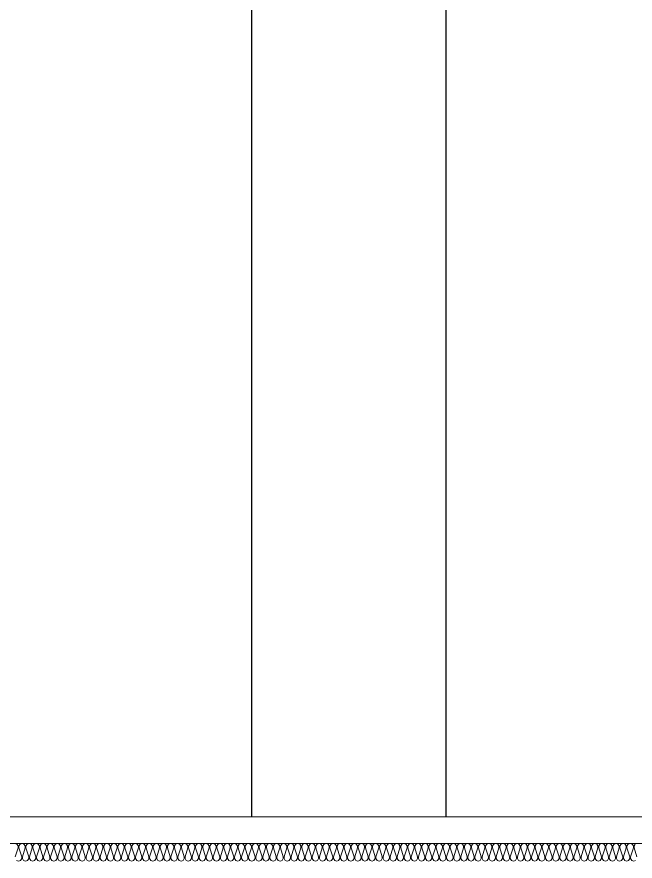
# Model space of a CAD drawing. Header units: millimetres. Extents: x 0 to 420000, y 0 to 297000.
# Drawn here: x 284133 to 287630, y 44200 to 48975 of the extents above; entities that cross this region are included whole.
import ezdxf

# ---------------------------------------------------------------- set-up
doc = ezdxf.new("R2010")
doc.units = ezdxf.units.MM
doc.linetypes.add('CEN', pattern=[62, 60, -1, 0, -1])
for name, color, linetype, lineweight in [('A-AXIS-LINE', 1, 'CEN', 15), ('A-ELEV-LIN2', 7, 'Continuous', 25), ('A-XXXX-FIN2', 6, 'Continuous', 20), ('A-XXXX-INSL2', 8, 'Continuous', 18)]:
    doc.layers.add(name, color=color, linetype=linetype, lineweight=lineweight)

# ---------------------------------------------------------------- blocks, each defined once
blk = doc.blocks.new('axis(211208)')
at = {"layer": 'A-AXIS-LINE', "ltscale": 1000}
blk.add_line((4631788.1, -421118.7), (4955413.1, -421118.7), dxfattribs=at)
blk = doc.blocks.new('3층')
at = {"layer": 'A-ELEV-LIN2'}
for p, q in [((4855773.8, -411118.7), (4855773.8, -402618.7)), ((4856873.8, -411118.7), (4856873.8, -402618.7))]:
    blk.add_line(p, q, dxfattribs=at)
blk = doc.blocks.new('냉동층(220321)')
at = {"layer": 'A-XXXX-FIN2'}
blk.add_line((4878673.7, -401118.7), (4801923.8, -401118.7), dxfattribs=at)
at = {"layer": 'A-XXXX-INSL2'}
blk.add_line((4878773.7, -401268.7), (4802023.8, -401268.7), dxfattribs=at)
for points in [[(4857942.7, -401272.7), (4857935.7, -401282.7), (4857935.7, -401293.7), (4857951.7, -401343.7)], [(4857944.7, -401364.7), (4857933.7, -401368.7), (4857922.7, -401364.7), (4857915.7, -401354.7), (4857915.7, -401343.7), (4857931.7, -401293.7), (4857931.7, -401282.7), (4857924.7, -401272.7), (4857913.7, -401268.7), (4857902.7, -401272.7), (4857895.7, -401282.7), (4857895.7, -401293.7), (4857911.7, -401343.7), (4857911.7, -401354.7), (4857904.7, -401364.7), (4857893.7, -401368.7), (4857882.7, -401364.7), (4857875.7, -401354.7), (4857875.7, -401343.7), (4857891.7, -401293.7), (4857891.7, -401282.7), (4857884.7, -401272.7), (4857873.7, -401268.7), (4857862.7, -401272.7), (4857855.7, -401282.7), (4857855.7, -401293.7), (4857871.7, -401343.7), (4857871.7, -401354.7), (4857864.7, -401364.7), (4857853.7, -401368.7), (4857842.7, -401364.7), (4857835.7, -401354.7), (4857835.7, -401343.7), (4857851.7, -401293.7), (4857851.7, -401282.7), (4857844.7, -401272.7), (4857833.7, -401268.7), (4857822.7, -401272.7), (4857815.7, -401282.7), (4857815.7, -401293.7), (4857831.7, -401343.7), (4857831.7, -401354.7), (4857824.7, -401364.7), (4857813.7, -401368.7), (4857802.7, -401364.7), (4857795.7, -401354.7), (4857795.7, -401343.7), (4857811.7, -401293.7), (4857811.7, -401282.7), (4857804.7, -401272.7), (4857793.7, -401268.7), (4857782.7, -401272.7), (4857775.7, -401282.7), (4857775.7, -401293.7), (4857791.7, -401343.7), (4857791.7, -401354.7), (4857784.7, -401364.7), (4857773.7, -401368.7), (4857762.7, -401364.7), (4857755.7, -401354.7), (4857755.7, -401343.7), (4857771.7, -401293.7), (4857771.7, -401282.7), (4857764.7, -401272.7), (4857753.7, -401268.7), (4857742.7, -401272.7), (4857735.7, -401282.7), (4857735.7, -401293.7), (4857751.7, -401343.7), (4857751.7, -401354.7), (4857744.7, -401364.7), (4857733.7, -401368.7), (4857722.7, -401364.7), (4857715.7, -401354.7), (4857715.7, -401343.7), (4857731.7, -401293.7), (4857731.7, -401282.7), (4857724.7, -401272.7), (4857713.7, -401268.7), (4857702.7, -401272.7), (4857695.7, -401282.7), (4857695.7, -401293.7), (4857711.7, -401343.7), (4857711.7, -401354.7), (4857704.7, -401364.7), (4857693.7, -401368.7), (4857682.7, -401364.7), (4857675.7, -401354.7), (4857675.7, -401343.7), (4857691.7, -401293.7), (4857691.7, -401282.7), (4857684.7, -401272.7), (4857673.7, -401268.7), (4857662.7, -401272.7), (4857655.7, -401282.7), (4857655.7, -401293.7), (4857671.7, -401343.7), (4857671.7, -401354.7), (4857664.7, -401364.7), (4857653.7, -401368.7), (4857642.7, -401364.7), (4857635.7, -401354.7), (4857635.7, -401343.7), (4857651.7, -401293.7), (4857651.7, -401282.7), (4857644.7, -401272.7), (4857633.7, -401268.7), (4857622.7, -401272.7), (4857615.7, -401282.7), (4857615.7, -401293.7), (4857631.7, -401343.7), (4857631.7, -401354.7), (4857624.7, -401364.7), (4857613.7, -401368.7), (4857602.7, -401364.7), (4857595.7, -401354.7), (4857595.7, -401343.7), (4857611.7, -401293.7), (4857611.7, -401282.7), (4857604.7, -401272.7), (4857593.7, -401268.7), (4857582.7, -401272.7), (4857575.7, -401282.7), (4857575.7, -401293.7), (4857591.7, -401343.7), (4857591.7, -401354.7), (4857584.7, -401364.7), (4857573.7, -401368.7), (4857562.7, -401364.7), (4857555.7, -401354.7), (4857555.7, -401343.7), (4857571.7, -401293.7), (4857571.7, -401282.7), (4857564.7, -401272.7), (4857553.7, -401268.7), (4857542.7, -401272.7), (4857535.7, -401282.7), (4857535.7, -401293.7), (4857551.7, -401343.7), (4857551.7, -401354.7), (4857544.7, -401364.7), (4857533.7, -401368.7), (4857522.7, -401364.7), (4857515.7, -401354.7), (4857515.7, -401343.7), (4857531.7, -401293.7), (4857531.7, -401282.7), (4857524.7, -401272.7), (4857513.7, -401268.7), (4857502.7, -401272.7), (4857495.7, -401282.7), (4857495.7, -401293.7), (4857511.7, -401343.7), (4857511.7, -401354.7), (4857504.7, -401364.7), (4857493.7, -401368.7), (4857482.7, -401364.7), (4857475.7, -401354.7), (4857475.7, -401343.7), (4857491.7, -401293.7), (4857491.7, -401282.7), (4857484.7, -401272.7), (4857473.7, -401268.7), (4857462.7, -401272.7), (4857455.7, -401282.7), (4857455.7, -401293.7), (4857471.7, -401343.7), (4857471.7, -401354.7), (4857464.7, -401364.7), (4857453.7, -401368.7), (4857442.7, -401364.7), (4857435.7, -401354.7), (4857435.7, -401343.7), (4857451.7, -401293.7), (4857451.7, -401282.7), (4857444.7, -401272.7), (4857433.7, -401268.7), (4857422.7, -401272.7), (4857415.7, -401282.7), (4857415.7, -401293.7), (4857431.7, -401343.7), (4857431.7, -401354.7), (4857424.7, -401364.7), (4857413.7, -401368.7), (4857402.7, -401364.7), (4857395.7, -401354.7), (4857395.7, -401343.7), (4857411.7, -401293.7), (4857411.7, -401282.7), (4857404.7, -401272.7), (4857393.7, -401268.7), (4857382.7, -401272.7), (4857375.7, -401282.7), (4857375.7, -401293.7), (4857391.7, -401343.7), (4857391.7, -401354.7), (4857384.7, -401364.7), (4857373.7, -401368.7), (4857362.7, -401364.7), (4857355.7, -401354.7), (4857355.7, -401343.7), (4857371.7, -401293.7), (4857371.7, -401282.7), (4857364.7, -401272.7), (4857353.7, -401268.7), (4857342.7, -401272.7), (4857335.7, -401282.7), (4857335.7, -401293.7), (4857351.7, -401343.7), (4857351.7, -401354.7), (4857344.7, -401364.7), (4857333.7, -401368.7), (4857322.7, -401364.7), (4857315.7, -401354.7), (4857315.7, -401343.7), (4857331.7, -401293.7), (4857331.7, -401282.7), (4857324.7, -401272.7), (4857313.7, -401268.7), (4857302.7, -401272.7), (4857295.7, -401282.7), (4857295.7, -401293.7), (4857311.7, -401343.7), (4857311.7, -401354.7), (4857304.7, -401364.7), (4857293.7, -401368.7), (4857282.7, -401364.7), (4857275.7, -401354.7), (4857275.7, -401343.7), (4857291.7, -401293.7), (4857291.7, -401282.7), (4857284.7, -401272.7), (4857273.7, -401268.7), (4857262.7, -401272.7), (4857255.7, -401282.7), (4857255.7, -401293.7), (4857271.7, -401343.7), (4857271.7, -401354.7), (4857264.7, -401364.7), (4857253.7, -401368.7), (4857242.7, -401364.7), (4857235.7, -401354.7), (4857235.7, -401343.7), (4857251.7, -401293.7), (4857251.7, -401282.7), (4857244.7, -401272.7), (4857233.7, -401268.7), (4857222.7, -401272.7), (4857215.7, -401282.7), (4857215.7, -401293.7), (4857231.7, -401343.7), (4857231.7, -401354.7), (4857224.7, -401364.7), (4857213.7, -401368.7), (4857202.7, -401364.7), (4857195.7, -401354.7), (4857195.7, -401343.7), (4857211.7, -401293.7), (4857211.7, -401282.7), (4857204.7, -401272.7), (4857193.7, -401268.7), (4857182.7, -401272.7), (4857175.7, -401282.7), (4857175.7, -401293.7), (4857191.7, -401343.7), (4857191.7, -401354.7), (4857184.7, -401364.7), (4857173.7, -401368.7), (4857162.7, -401364.7), (4857155.7, -401354.7), (4857155.7, -401343.7), (4857171.7, -401293.7), (4857171.7, -401282.7), (4857164.7, -401272.7), (4857153.7, -401268.7), (4857142.7, -401272.7), (4857135.7, -401282.7), (4857135.7, -401293.7), (4857151.7, -401343.7), (4857151.7, -401354.7), (4857144.7, -401364.7), (4857133.7, -401368.7), (4857122.7, -401364.7), (4857115.7, -401354.7), (4857115.7, -401343.7), (4857131.7, -401293.7), (4857131.7, -401282.7), (4857124.7, -401272.7), (4857113.7, -401268.7), (4857102.7, -401272.7), (4857095.7, -401282.7), (4857095.7, -401293.7), (4857111.7, -401343.7), (4857111.7, -401354.7), (4857104.7, -401364.7), (4857093.7, -401368.7), (4857082.7, -401364.7), (4857075.7, -401354.7), (4857075.7, -401343.7), (4857091.7, -401293.7), (4857091.7, -401282.7), (4857084.7, -401272.7), (4857073.7, -401268.7), (4857062.7, -401272.7), (4857055.7, -401282.7), (4857055.7, -401293.7), (4857071.7, -401343.7), (4857071.7, -401354.7), (4857064.7, -401364.7), (4857053.7, -401368.7), (4857042.7, -401364.7), (4857035.7, -401354.7), (4857035.7, -401343.7), (4857051.7, -401293.7), (4857051.7, -401282.7), (4857044.7, -401272.7), (4857033.7, -401268.7), (4857022.7, -401272.7), (4857015.7, -401282.7), (4857015.7, -401293.7), (4857031.7, -401343.7), (4857031.7, -401354.7), (4857024.7, -401364.7), (4857013.7, -401368.7), (4857002.7, -401364.7), (4856995.7, -401354.7), (4856995.7, -401343.7), (4857011.7, -401293.7), (4857011.7, -401282.7), (4857004.7, -401272.7), (4856993.7, -401268.7), (4856982.7, -401272.7), (4856975.7, -401282.7), (4856975.7, -401293.7), (4856991.7, -401343.7), (4856991.7, -401354.7), (4856984.7, -401364.7), (4856973.7, -401368.7), (4856962.7, -401364.7), (4856955.7, -401354.7), (4856955.7, -401343.7), (4856971.7, -401293.7), (4856971.7, -401282.7), (4856964.7, -401272.7), (4856953.7, -401268.7), (4856942.7, -401272.7), (4856935.7, -401282.7), (4856935.7, -401293.7), (4856951.7, -401343.7), (4856951.7, -401354.7), (4856944.7, -401364.7), (4856933.7, -401368.7), (4856922.7, -401364.7), (4856915.7, -401354.7), (4856915.7, -401343.7), (4856931.7, -401293.7), (4856931.7, -401282.7), (4856924.7, -401272.7), (4856913.7, -401268.7), (4856902.7, -401272.7), (4856895.7, -401282.7), (4856895.7, -401293.7), (4856911.7, -401343.7), (4856911.7, -401354.7), (4856904.7, -401364.7), (4856893.7, -401368.7), (4856882.7, -401364.7), (4856875.7, -401354.7), (4856875.7, -401343.7), (4856891.7, -401293.7), (4856891.7, -401282.7), (4856884.7, -401272.7), (4856873.7, -401268.7), (4856862.7, -401272.7), (4856855.7, -401282.7), (4856855.7, -401293.7), (4856871.7, -401343.7), (4856871.7, -401354.7), (4856864.7, -401364.7), (4856853.7, -401368.7), (4856842.7, -401364.7), (4856835.7, -401354.7), (4856835.7, -401343.7), (4856851.7, -401293.7), (4856851.7, -401282.7), (4856844.7, -401272.7), (4856833.7, -401268.7), (4856822.7, -401272.7), (4856815.7, -401282.7), (4856815.7, -401293.7), (4856831.7, -401343.7), (4856831.7, -401354.7), (4856824.7, -401364.7), (4856813.7, -401368.7), (4856802.7, -401364.7), (4856795.7, -401354.7), (4856795.7, -401343.7), (4856811.7, -401293.7), (4856811.7, -401282.7), (4856804.7, -401272.7), (4856793.7, -401268.7), (4856782.7, -401272.7), (4856775.7, -401282.7), (4856775.7, -401293.7), (4856791.7, -401343.7), (4856791.7, -401354.7), (4856784.7, -401364.7), (4856773.7, -401368.7), (4856762.7, -401364.7), (4856755.7, -401354.7), (4856755.7, -401343.7), (4856771.7, -401293.7), (4856771.7, -401282.7), (4856764.7, -401272.7), (4856753.7, -401268.7), (4856742.7, -401272.7), (4856735.7, -401282.7), (4856735.7, -401293.7), (4856751.7, -401343.7), (4856751.7, -401354.7), (4856744.7, -401364.7), (4856733.7, -401368.7), (4856722.7, -401364.7), (4856715.7, -401354.7), (4856715.7, -401343.7), (4856731.7, -401293.7), (4856731.7, -401282.7), (4856724.7, -401272.7), (4856713.7, -401268.7), (4856702.7, -401272.7), (4856695.7, -401282.7), (4856695.7, -401293.7), (4856711.7, -401343.7), (4856711.7, -401354.7), (4856704.7, -401364.7), (4856693.7, -401368.7), (4856682.7, -401364.7), (4856675.7, -401354.7), (4856675.7, -401343.7), (4856691.7, -401293.7), (4856691.7, -401282.7), (4856684.7, -401272.7), (4856673.7, -401268.7), (4856662.7, -401272.7), (4856655.7, -401282.7), (4856655.7, -401293.7), (4856671.7, -401343.7), (4856671.7, -401354.7), (4856664.7, -401364.7), (4856653.7, -401368.7), (4856642.7, -401364.7), (4856635.7, -401354.7), (4856635.7, -401343.7), (4856651.7, -401293.7), (4856651.7, -401282.7), (4856644.7, -401272.7), (4856633.7, -401268.7), (4856622.7, -401272.7), (4856615.7, -401282.7), (4856615.7, -401293.7), (4856631.7, -401343.7), (4856631.7, -401354.7), (4856624.7, -401364.7), (4856613.7, -401368.7), (4856602.7, -401364.7), (4856595.7, -401354.7), (4856595.7, -401343.7), (4856611.7, -401293.7), (4856611.7, -401282.7), (4856604.7, -401272.7), (4856593.7, -401268.7), (4856582.7, -401272.7), (4856575.7, -401282.7), (4856575.7, -401293.7), (4856591.7, -401343.7), (4856591.7, -401354.7), (4856584.7, -401364.7), (4856573.7, -401368.7), (4856562.7, -401364.7), (4856555.7, -401354.7), (4856555.7, -401343.7), (4856571.7, -401293.7), (4856571.7, -401282.7), (4856564.7, -401272.7), (4856553.7, -401268.7), (4856542.7, -401272.7), (4856535.7, -401282.7), (4856535.7, -401293.7), (4856551.7, -401343.7), (4856551.7, -401354.7), (4856544.7, -401364.7), (4856533.7, -401368.7), (4856522.7, -401364.7), (4856515.7, -401354.7), (4856515.7, -401343.7), (4856531.7, -401293.7), (4856531.7, -401282.7), (4856524.7, -401272.7), (4856513.7, -401268.7), (4856502.7, -401272.7), (4856495.7, -401282.7), (4856495.7, -401293.7), (4856511.7, -401343.7), (4856511.7, -401354.7), (4856504.7, -401364.7), (4856493.7, -401368.7), (4856482.7, -401364.7), (4856475.7, -401354.7), (4856475.7, -401343.7), (4856491.7, -401293.7), (4856491.7, -401282.7), (4856484.7, -401272.7), (4856473.7, -401268.7), (4856462.7, -401272.7), (4856455.7, -401282.7), (4856455.7, -401293.7), (4856471.7, -401343.7), (4856471.7, -401354.7), (4856464.7, -401364.7), (4856453.7, -401368.7), (4856442.7, -401364.7), (4856435.7, -401354.7), (4856435.7, -401343.7), (4856451.7, -401293.7), (4856451.7, -401282.7), (4856444.7, -401272.7), (4856433.7, -401268.7), (4856422.7, -401272.7), (4856415.7, -401282.7), (4856415.7, -401293.7), (4856431.7, -401343.7), (4856431.7, -401354.7), (4856424.7, -401364.7), (4856413.7, -401368.7), (4856402.7, -401364.7), (4856395.7, -401354.7), (4856395.7, -401343.7), (4856411.7, -401293.7), (4856411.7, -401282.7), (4856404.7, -401272.7), (4856393.7, -401268.7), (4856382.7, -401272.7), (4856375.7, -401282.7), (4856375.7, -401293.7), (4856391.7, -401343.7), (4856391.7, -401354.7), (4856384.7, -401364.7), (4856373.7, -401368.7), (4856362.7, -401364.7), (4856355.7, -401354.7), (4856355.7, -401343.7), (4856371.7, -401293.7), (4856371.7, -401282.7), (4856364.7, -401272.7), (4856353.7, -401268.7), (4856342.7, -401272.7), (4856335.7, -401282.7), (4856335.7, -401293.7), (4856351.7, -401343.7), (4856351.7, -401354.7), (4856344.7, -401364.7), (4856333.7, -401368.7), (4856322.7, -401364.7), (4856315.7, -401354.7), (4856315.7, -401343.7), (4856331.7, -401293.7), (4856331.7, -401282.7), (4856324.7, -401272.7), (4856313.7, -401268.7), (4856302.7, -401272.7), (4856295.7, -401282.7), (4856295.7, -401293.7), (4856311.7, -401343.7), (4856311.7, -401354.7), (4856304.7, -401364.7), (4856293.7, -401368.7), (4856282.7, -401364.7), (4856275.7, -401354.7), (4856275.7, -401343.7), (4856291.7, -401293.7), (4856291.7, -401282.7), (4856284.7, -401272.7), (4856273.7, -401268.7), (4856262.7, -401272.7), (4856255.7, -401282.7), (4856255.7, -401293.7), (4856271.7, -401343.7), (4856271.7, -401354.7), (4856264.7, -401364.7), (4856253.7, -401368.7), (4856242.7, -401364.7), (4856235.7, -401354.7), (4856235.7, -401343.7), (4856251.7, -401293.7), (4856251.7, -401282.7), (4856244.7, -401272.7), (4856233.7, -401268.7), (4856222.7, -401272.7), (4856215.7, -401282.7), (4856215.7, -401293.7), (4856231.7, -401343.7), (4856231.7, -401354.7), (4856224.7, -401364.7), (4856213.7, -401368.7), (4856202.7, -401364.7), (4856195.7, -401354.7), (4856195.7, -401343.7), (4856211.7, -401293.7), (4856211.7, -401282.7), (4856204.7, -401272.7), (4856193.7, -401268.7), (4856182.7, -401272.7), (4856175.7, -401282.7), (4856175.7, -401293.7), (4856191.7, -401343.7), (4856191.7, -401354.7), (4856184.7, -401364.7), (4856173.7, -401368.7), (4856162.7, -401364.7), (4856155.7, -401354.7), (4856155.7, -401343.7), (4856171.7, -401293.7), (4856171.7, -401282.7), (4856164.7, -401272.7), (4856153.7, -401268.7), (4856142.7, -401272.7), (4856135.7, -401282.7), (4856135.7, -401293.7), (4856151.7, -401343.7), (4856151.7, -401354.7), (4856144.7, -401364.7), (4856133.7, -401368.7), (4856122.7, -401364.7), (4856115.7, -401354.7), (4856115.7, -401343.7), (4856131.7, -401293.7), (4856131.7, -401282.7), (4856124.7, -401272.7), (4856113.7, -401268.7), (4856102.7, -401272.7), (4856095.7, -401282.7), (4856095.7, -401293.7), (4856111.7, -401343.7), (4856111.7, -401354.7), (4856104.7, -401364.7), (4856093.7, -401368.7), (4856082.7, -401364.7), (4856075.7, -401354.7), (4856075.7, -401343.7), (4856091.7, -401293.7), (4856091.7, -401282.7), (4856084.7, -401272.7), (4856073.7, -401268.7), (4856062.7, -401272.7), (4856055.7, -401282.7), (4856055.7, -401293.7), (4856071.7, -401343.7), (4856071.7, -401354.7), (4856064.7, -401364.7), (4856053.7, -401368.7), (4856042.7, -401364.7), (4856035.7, -401354.7), (4856035.7, -401343.7), (4856051.7, -401293.7), (4856051.7, -401282.7), (4856044.7, -401272.7), (4856033.7, -401268.7), (4856022.7, -401272.7), (4856015.7, -401282.7), (4856015.7, -401293.7), (4856031.7, -401343.7), (4856031.7, -401354.7), (4856024.7, -401364.7), (4856013.7, -401368.7), (4856002.7, -401364.7), (4855995.7, -401354.7), (4855995.7, -401343.7), (4856011.7, -401293.7), (4856011.7, -401282.7), (4856004.7, -401272.7), (4855993.7, -401268.7), (4855982.7, -401272.7), (4855975.7, -401282.7), (4855975.7, -401293.7), (4855991.7, -401343.7), (4855991.7, -401354.7), (4855984.7, -401364.7), (4855973.7, -401368.7), (4855962.7, -401364.7), (4855955.7, -401354.7), (4855955.7, -401343.7), (4855971.7, -401293.7), (4855971.7, -401282.7), (4855964.7, -401272.7), (4855953.7, -401268.7), (4855942.7, -401272.7), (4855935.7, -401282.7), (4855935.7, -401293.7), (4855951.7, -401343.7), (4855951.7, -401354.7), (4855944.7, -401364.7), (4855933.7, -401368.7), (4855922.7, -401364.7), (4855915.7, -401354.7), (4855915.7, -401343.7), (4855931.7, -401293.7), (4855931.7, -401282.7), (4855924.7, -401272.7), (4855913.7, -401268.7), (4855902.7, -401272.7), (4855895.7, -401282.7), (4855895.7, -401293.7), (4855911.7, -401343.7), (4855911.7, -401354.7), (4855904.7, -401364.7), (4855893.7, -401368.7), (4855882.7, -401364.7), (4855875.7, -401354.7), (4855875.7, -401343.7), (4855891.7, -401293.7), (4855891.7, -401282.7), (4855884.7, -401272.7), (4855873.7, -401268.7), (4855862.7, -401272.7), (4855855.7, -401282.7), (4855855.7, -401293.7), (4855871.7, -401343.7), (4855871.7, -401354.7), (4855864.7, -401364.7), (4855853.7, -401368.7), (4855842.7, -401364.7), (4855835.7, -401354.7), (4855835.7, -401343.7), (4855851.7, -401293.7), (4855851.7, -401282.7), (4855844.7, -401272.7), (4855833.7, -401268.7), (4855822.7, -401272.7), (4855815.7, -401282.7), (4855815.7, -401293.7), (4855831.7, -401343.7), (4855831.7, -401354.7), (4855824.7, -401364.7), (4855813.7, -401368.7), (4855802.7, -401364.7), (4855795.7, -401354.7), (4855795.7, -401343.7), (4855811.7, -401293.7), (4855811.7, -401282.7), (4855804.7, -401272.7), (4855793.7, -401268.7), (4855782.7, -401272.7), (4855775.7, -401282.7), (4855775.7, -401293.7), (4855791.7, -401343.7), (4855791.7, -401354.7), (4855784.7, -401364.7), (4855773.7, -401368.7), (4855762.7, -401364.7), (4855755.7, -401354.7), (4855755.7, -401343.7), (4855771.7, -401293.7), (4855771.7, -401282.7), (4855764.7, -401272.7), (4855753.7, -401268.7), (4855742.7, -401272.7), (4855735.7, -401282.7), (4855735.7, -401293.7), (4855751.7, -401343.7), (4855751.7, -401354.7), (4855744.7, -401364.7), (4855733.7, -401368.7), (4855722.7, -401364.7), (4855715.7, -401354.7), (4855715.7, -401343.7), (4855731.7, -401293.7), (4855731.7, -401282.7), (4855724.7, -401272.7), (4855713.7, -401268.7), (4855702.7, -401272.7), (4855695.7, -401282.7), (4855695.7, -401293.7), (4855711.7, -401343.7), (4855711.7, -401354.7), (4855704.7, -401364.7), (4855693.7, -401368.7), (4855682.7, -401364.7), (4855675.7, -401354.7), (4855675.7, -401343.7), (4855691.7, -401293.7), (4855691.7, -401282.7), (4855684.7, -401272.7), (4855673.7, -401268.7), (4855662.7, -401272.7), (4855655.7, -401282.7), (4855655.7, -401293.7), (4855671.7, -401343.7), (4855671.7, -401354.7), (4855664.7, -401364.7), (4855653.7, -401368.7), (4855642.7, -401364.7), (4855635.7, -401354.7), (4855635.7, -401343.7), (4855651.7, -401293.7), (4855651.7, -401282.7), (4855644.7, -401272.7), (4855633.7, -401268.7), (4855622.7, -401272.7), (4855615.7, -401282.7), (4855615.7, -401293.7), (4855631.7, -401343.7), (4855631.7, -401354.7), (4855624.7, -401364.7), (4855613.7, -401368.7), (4855602.7, -401364.7), (4855595.7, -401354.7), (4855595.7, -401343.7), (4855611.7, -401293.7), (4855611.7, -401282.7), (4855604.7, -401272.7), (4855593.7, -401268.7), (4855582.7, -401272.7), (4855575.7, -401282.7), (4855575.7, -401293.7), (4855591.7, -401343.7), (4855591.7, -401354.7), (4855584.7, -401364.7), (4855573.7, -401368.7), (4855562.7, -401364.7), (4855555.7, -401354.7), (4855555.7, -401343.7), (4855571.7, -401293.7), (4855571.7, -401282.7), (4855564.7, -401272.7), (4855553.7, -401268.7), (4855542.7, -401272.7), (4855535.7, -401282.7), (4855535.7, -401293.7), (4855551.7, -401343.7), (4855551.7, -401354.7), (4855544.7, -401364.7), (4855533.7, -401368.7), (4855522.7, -401364.7), (4855515.7, -401354.7), (4855515.7, -401343.7), (4855531.7, -401293.7), (4855531.7, -401282.7), (4855524.7, -401272.7), (4855513.7, -401268.7), (4855502.7, -401272.7), (4855495.7, -401282.7), (4855495.7, -401293.7), (4855511.7, -401343.7), (4855511.7, -401354.7), (4855504.7, -401364.7), (4855493.7, -401368.7), (4855482.7, -401364.7), (4855475.7, -401354.7), (4855475.7, -401343.7), (4855491.7, -401293.7), (4855491.7, -401282.7), (4855484.7, -401272.7), (4855473.7, -401268.7), (4855462.7, -401272.7), (4855455.7, -401282.7), (4855455.7, -401293.7), (4855471.7, -401343.7), (4855471.7, -401354.7), (4855464.7, -401364.7), (4855453.7, -401368.7), (4855442.7, -401364.7), (4855435.7, -401354.7), (4855435.7, -401343.7), (4855451.7, -401293.7), (4855451.7, -401282.7), (4855444.7, -401272.7), (4855433.7, -401268.7), (4855422.7, -401272.7), (4855415.7, -401282.7), (4855415.7, -401293.7), (4855431.7, -401343.7), (4855431.7, -401354.7), (4855424.7, -401364.7), (4855413.7, -401368.7), (4855402.7, -401364.7), (4855395.7, -401354.7), (4855395.7, -401343.7), (4855411.7, -401293.7), (4855411.7, -401282.7), (4855404.7, -401272.7), (4855393.7, -401268.7), (4855382.7, -401272.7), (4855375.7, -401282.7), (4855375.7, -401293.7), (4855391.7, -401343.7), (4855391.7, -401354.7), (4855384.7, -401364.7), (4855373.7, -401368.7), (4855362.7, -401364.7), (4855355.7, -401354.7), (4855355.7, -401343.7), (4855371.7, -401293.7), (4855371.7, -401282.7), (4855364.7, -401272.7), (4855353.7, -401268.7), (4855342.7, -401272.7), (4855335.7, -401282.7), (4855335.7, -401293.7), (4855351.7, -401343.7), (4855351.7, -401354.7), (4855344.7, -401364.7), (4855333.7, -401368.7), (4855322.7, -401364.7), (4855315.7, -401354.7), (4855315.7, -401343.7), (4855331.7, -401293.7), (4855331.7, -401282.7), (4855324.7, -401272.7), (4855313.7, -401268.7), (4855302.7, -401272.7), (4855295.7, -401282.7), (4855295.7, -401293.7), (4855311.7, -401343.7), (4855311.7, -401354.7), (4855304.7, -401364.7), (4855293.7, -401368.7), (4855282.7, -401364.7), (4855275.7, -401354.7), (4855275.7, -401343.7), (4855291.7, -401293.7), (4855291.7, -401282.7), (4855284.7, -401272.7), (4855273.7, -401268.7), (4855262.7, -401272.7), (4855255.7, -401282.7), (4855255.7, -401293.7), (4855271.7, -401343.7), (4855271.7, -401354.7), (4855264.7, -401364.7), (4855253.7, -401368.7), (4855242.7, -401364.7), (4855235.7, -401354.7), (4855235.7, -401343.7), (4855251.7, -401293.7), (4855251.7, -401282.7), (4855244.7, -401272.7), (4855233.7, -401268.7), (4855222.7, -401272.7), (4855215.7, -401282.7), (4855215.7, -401293.7), (4855231.7, -401343.7), (4855231.7, -401354.7), (4855224.7, -401364.7), (4855213.7, -401368.7), (4855202.7, -401364.7), (4855195.7, -401354.7), (4855195.7, -401343.7), (4855211.7, -401293.7), (4855211.7, -401282.7), (4855204.7, -401272.7), (4855193.7, -401268.7), (4855182.7, -401272.7), (4855175.7, -401282.7), (4855175.7, -401293.7), (4855191.7, -401343.7), (4855191.7, -401354.7), (4855184.7, -401364.7), (4855173.7, -401368.7), (4855162.7, -401364.7), (4855155.7, -401354.7), (4855155.7, -401343.7), (4855171.7, -401293.7), (4855171.7, -401282.7), (4855164.7, -401272.7), (4855153.7, -401268.7), (4855142.7, -401272.7), (4855135.7, -401282.7), (4855135.7, -401293.7), (4855151.7, -401343.7), (4855151.7, -401354.7), (4855144.7, -401364.7), (4855133.7, -401368.7), (4855122.7, -401364.7), (4855115.7, -401354.7), (4855115.7, -401343.7), (4855131.7, -401293.7), (4855131.7, -401282.7), (4855124.7, -401272.7), (4855113.7, -401268.7), (4855102.7, -401272.7), (4855095.7, -401282.7), (4855095.7, -401293.7), (4855111.7, -401343.7), (4855111.7, -401354.7), (4855104.7, -401364.7), (4855093.7, -401368.7), (4855082.7, -401364.7), (4855075.7, -401354.7), (4855075.7, -401343.7), (4855091.7, -401293.7), (4855091.7, -401282.7), (4855084.7, -401272.7), (4855073.7, -401268.7), (4855062.7, -401272.7), (4855055.7, -401282.7), (4855055.7, -401293.7), (4855071.7, -401343.7), (4855071.7, -401354.7), (4855064.7, -401364.7), (4855053.7, -401368.7), (4855042.7, -401364.7), (4855035.7, -401354.7), (4855035.7, -401343.7), (4855051.7, -401293.7), (4855051.7, -401282.7), (4855044.7, -401272.7), (4855033.7, -401268.7), (4855022.7, -401272.7), (4855015.7, -401282.7), (4855015.7, -401293.7), (4855031.7, -401343.7), (4855031.7, -401354.7), (4855024.7, -401364.7), (4855013.7, -401368.7), (4855002.7, -401364.7), (4854995.7, -401354.7), (4854995.7, -401343.7), (4855011.7, -401293.7), (4855011.7, -401282.7), (4855004.7, -401272.7), (4854993.7, -401268.7), (4854982.7, -401272.7), (4854975.7, -401282.7), (4854975.7, -401293.7), (4854991.7, -401343.7), (4854991.7, -401354.7), (4854984.7, -401364.7), (4854973.7, -401368.7), (4854962.7, -401364.7), (4854955.7, -401354.7), (4854955.7, -401343.7), (4854971.7, -401293.7), (4854971.7, -401282.7), (4854964.7, -401272.7), (4854953.7, -401268.7), (4854942.7, -401272.7), (4854935.7, -401282.7), (4854935.7, -401293.7), (4854951.7, -401343.7), (4854951.7, -401354.7), (4854944.7, -401364.7), (4854933.7, -401368.7), (4854922.7, -401364.7), (4854915.7, -401354.7), (4854915.7, -401343.7), (4854931.7, -401293.7), (4854931.7, -401282.7), (4854924.7, -401272.7), (4854913.7, -401268.7), (4854902.7, -401272.7), (4854895.7, -401282.7), (4854895.7, -401293.7), (4854911.7, -401343.7), (4854911.7, -401354.7), (4854904.7, -401364.7), (4854893.7, -401368.7), (4854882.7, -401364.7), (4854875.7, -401354.7), (4854875.7, -401343.7), (4854891.7, -401293.7), (4854891.7, -401282.7), (4854884.7, -401272.7), (4854873.7, -401268.7), (4854862.7, -401272.7), (4854855.7, -401282.7), (4854855.7, -401293.7), (4854871.7, -401343.7), (4854871.7, -401354.7), (4854864.7, -401364.7), (4854853.7, -401368.7), (4854842.7, -401364.7), (4854835.7, -401354.7), (4854835.7, -401343.7), (4854851.7, -401293.7), (4854851.7, -401282.7), (4854844.7, -401272.7), (4854833.7, -401268.7), (4854822.7, -401272.7), (4854815.7, -401282.7), (4854815.7, -401293.7), (4854831.7, -401343.7), (4854831.7, -401354.7), (4854824.7, -401364.7), (4854813.7, -401368.7), (4854802.7, -401364.7), (4854795.7, -401354.7), (4854795.7, -401343.7), (4854811.7, -401293.7), (4854811.7, -401282.7), (4854804.7, -401272.7), (4854793.7, -401268.7), (4854782.7, -401272.7), (4854775.7, -401282.7), (4854775.7, -401293.7), (4854791.7, -401343.7), (4854791.7, -401354.7), (4854784.7, -401364.7), (4854773.7, -401368.7), (4854762.7, -401364.7), (4854755.7, -401354.7), (4854755.7, -401343.7), (4854771.7, -401293.7), (4854771.7, -401282.7), (4854764.7, -401272.7), (4854753.7, -401268.7), (4854742.7, -401272.7), (4854735.7, -401282.7), (4854735.7, -401293.7), (4854751.7, -401343.7), (4854751.7, -401354.7), (4854744.7, -401364.7), (4854733.7, -401368.7), (4854722.7, -401364.7), (4854715.7, -401354.7), (4854715.7, -401343.7), (4854731.7, -401293.7), (4854731.7, -401282.7), (4854724.7, -401272.7), (4854713.7, -401268.7), (4854702.7, -401272.7), (4854695.7, -401282.7), (4854695.7, -401293.7), (4854711.7, -401343.7), (4854711.7, -401354.7), (4854704.7, -401364.7), (4854693.7, -401368.7), (4854682.7, -401364.7), (4854675.7, -401354.7), (4854675.7, -401343.7), (4854691.7, -401293.7), (4854691.7, -401282.7), (4854684.7, -401272.7), (4854673.7, -401268.7), (4854662.7, -401272.7), (4854655.7, -401282.7), (4854655.7, -401293.7), (4854671.7, -401343.7), (4854671.7, -401354.7), (4854664.7, -401364.7), (4854653.7, -401368.7), (4854642.7, -401364.7), (4854635.7, -401354.7), (4854635.7, -401343.7), (4854651.7, -401293.7), (4854651.7, -401282.7), (4854644.7, -401272.7), (4854633.7, -401268.7), (4854622.7, -401272.7), (4854615.7, -401282.7), (4854615.7, -401293.7), (4854631.7, -401343.7), (4854631.7, -401354.7), (4854624.7, -401364.7), (4854613.7, -401368.7), (4854602.7, -401364.7), (4854595.7, -401354.7), (4854595.7, -401343.7), (4854611.7, -401293.7), (4854611.7, -401282.7), (4854604.7, -401272.7), (4854593.7, -401268.7), (4854582.7, -401272.7), (4854575.7, -401282.7), (4854575.7, -401293.7), (4854591.7, -401343.7), (4854591.7, -401354.7), (4854584.7, -401364.7), (4854573.7, -401368.7), (4854562.7, -401364.7), (4854555.7, -401354.7), (4854555.7, -401343.7), (4854571.7, -401293.7), (4854571.7, -401282.7), (4854564.7, -401272.7), (4854553.7, -401268.7), (4854542.7, -401272.7), (4854535.7, -401282.7), (4854535.7, -401293.7), (4854551.7, -401343.7), (4854551.7, -401354.7), (4854544.7, -401364.7), (4854533.7, -401368.7), (4854522.7, -401364.7), (4854515.7, -401354.7), (4854515.7, -401343.7), (4854531.7, -401293.7), (4854531.7, -401282.7), (4854524.7, -401272.7), (4854513.7, -401268.7), (4854502.7, -401272.7), (4854495.7, -401282.7), (4854495.7, -401293.7), (4854511.7, -401343.7), (4854511.7, -401354.7), (4854504.7, -401364.7), (4854493.7, -401368.7), (4854482.7, -401364.7), (4854475.7, -401354.7), (4854475.7, -401343.7), (4854491.7, -401293.7), (4854491.7, -401282.7), (4854484.7, -401272.7), (4854473.7, -401268.7), (4854462.7, -401272.7), (4854455.7, -401282.7), (4854455.7, -401293.7), (4854471.7, -401343.7), (4854471.7, -401354.7), (4854464.7, -401364.7), (4854453.7, -401368.7), (4854442.7, -401364.7)], [(4854435.7, -401343.7), (4854451.7, -401293.7), (4854451.7, -401282.7), (4854444.7, -401272.7), (4854433.7, -401268.7)]]:
    blk.add_lwpolyline(points, dxfattribs=at)

msp = doc.modelspace()

# ---------------------------------------------------------------- block references
for name, p in [('3층', (-4570311.3, 455568.7)), ('냉동층(220321)', (-4570311.3, 445568.7))]:
    msp.add_blockref(name, p)
at = {"layer": 'A-AXIS-LINE'}
msp.add_blockref('axis(211208)', (-4581588.1, 465568.7), dxfattribs=at)

doc.saveas('drawing.dxf')
